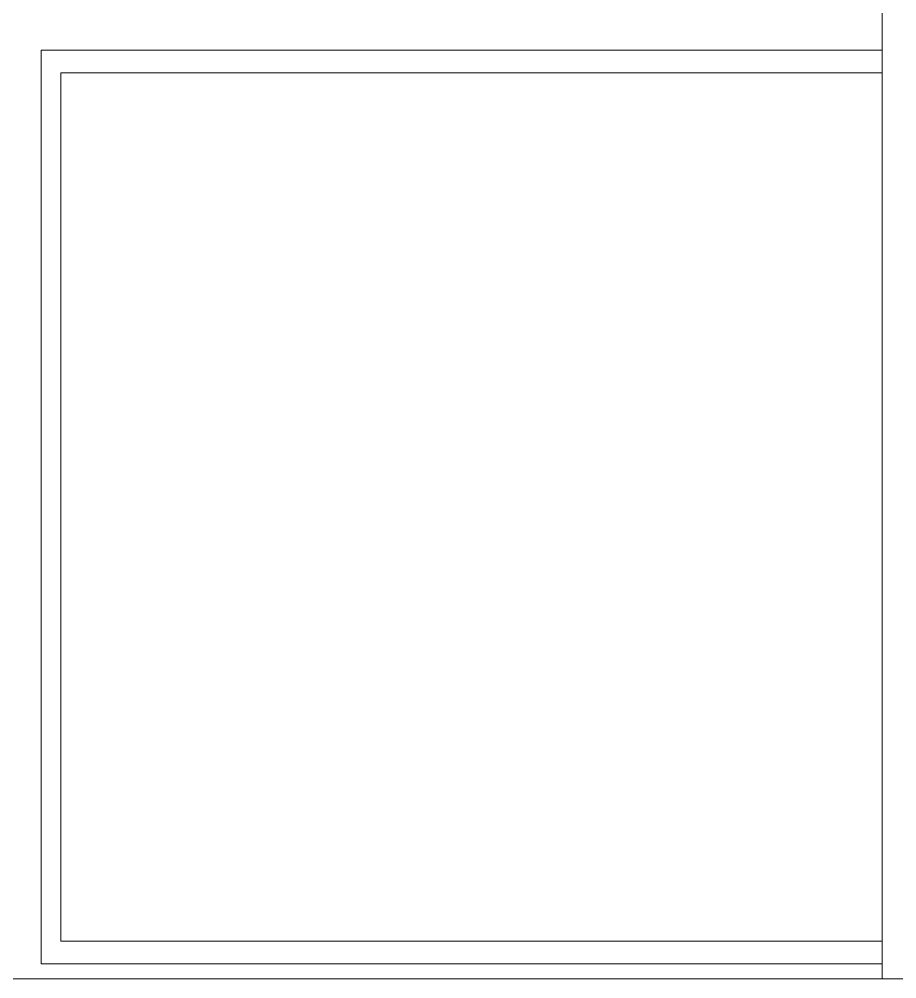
# Model space of a CAD drawing. Header units: inches. Extents: x 136316 to 155547, y -21384 to -17606.
# Drawn here: x 152046.18 to 152055.71, y -20287.52 to -20277.1 of the extents above; entities that cross this region are included whole.
import ezdxf

# ---------------------------------------------------------------- set-up
doc = ezdxf.new("R2010")
doc.units = ezdxf.units.IN
doc.header["$LTSCALE"] = 0.5
doc.header["$MEASUREMENT"] = 0
doc.layers.add('PARAPET', color=50, linetype='Continuous', lineweight=13)
doc.layers.add('window', color=4, linetype='Continuous', lineweight=13)

msp = doc.modelspace()

# ---------------------------------------------------------------- linework, layer by layer
at = {"layer": 'PARAPET'}
msp.add_line((152138.587, -20287.516), (152022.631, -20287.516), dxfattribs=at)
at = {"layer": 'window'}
for p, q in [((152055.548, -20287.516), (152055.548, -20246.249)), ((152046.419, -20287.354), (152046.419, -20277.435)), ((152046.419, -20277.435), (152055.548, -20277.435)), ((152046.629, -20277.68), (152046.629, -20287.109)), ((152046.629, -20277.68), (152055.548, -20277.68)), ((152046.629, -20287.109), (152055.548, -20287.109)), ((152055.548, -20287.354), (152046.419, -20287.354))]:
    msp.add_line(p, q, dxfattribs=at)

doc.saveas('drawing.dxf')
